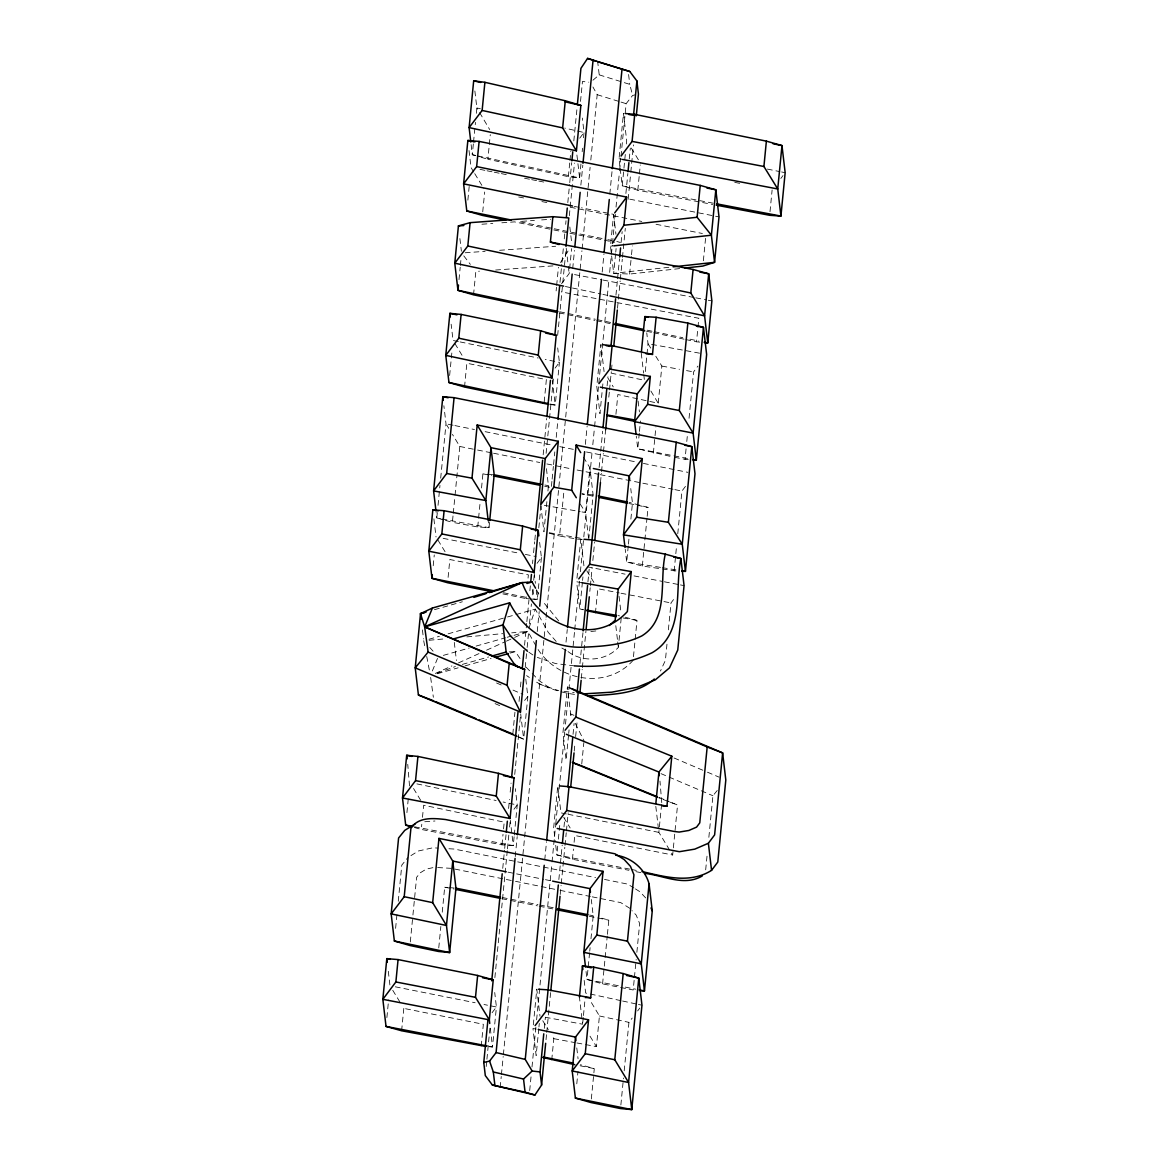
<?xml version="1.0" encoding="UTF-8"?>
<svg xmlns="http://www.w3.org/2000/svg" width="1168" height="1168" viewBox="0 0 1168 1168"><rect width="100%" height="100%" fill="white"/><g stroke="black" fill="none" stroke-linecap="round" stroke-linejoin="round"><path stroke-width="0.75" stroke-dasharray="5 3.75" d="M386.885 1017.576L388.608 999.896M395.602 928.37L397.018 913.902M398.259 901.258L401.792 865.108L407.953 857.458M406.917 812.651L408.304 798.43M409.515 785.962L407.749 764.339M449.636 375.497L451.169 359.729M451.344 357.977L451.855 352.736M458.995 279.663L460.207 267.238M460.382 265.457L460.907 260.143M437.314 512.591L436.788 518.023L443.723 519.921M438.029 505.335L439.971 485.406M440.686 478.165L446.001 423.809L443.869 405.734M467.857 200.122L469.448 183.858M473.347 143.927L472.295 154.716L479.216 156.731M473.522 142.116L475.464 122.333M476.34 113.34L476.865 107.938L474.734 89.863M433.211 565.721L434.262 554.946M401.617 1030.775L403.807 1008.393L401.967 1005.385M410.304 941.919L412.757 916.792M412.932 914.997L416.611 877.314L420.217 872.846L426.189 869.138L434.248 867.357M514.124 836.784L513.263 845.632L501.992 844.829L421.298 829.441L421.794 824.258M422.48 817.337L423.663 805.234L504.211 822.155L503.189 832.623M464.528 387.017L466.85 363.233L546.361 379.615L543.996 403.894M473.536 294.818L475.829 271.458L479.42 271.195M489.523 522.373L489.012 527.659L477.727 526.972L452.396 522.3L453.096 515.073M453.272 513.278L454.863 497.028M455.038 495.217L459.798 446.468L452.439 434.379M482.734 211.817L484.676 192.019M580.963 163.973L579.605 177.945L568.363 176.689L487.874 159.257L490.283 134.641M448.103 577.386L449.841 559.53L528.374 574.875L527.542 583.343M477.727 526.972L478.413 519.877M478.588 518.11L480.15 502.167M481.537 487.99L482.91 473.814L486.136 474.091M438.759 947.89L440.847 926.472M442.249 912.193L444.687 887.198L447.899 887.49M481.231 1046.134L483.362 1024.278L403.807 1008.393M501.992 844.829L503.014 834.361M512.81 734.073L514.942 712.217M529.265 598.863L526.053 598.585L526.388 595.198M556.129 290.905L556.479 287.27M556.654 285.459L558.435 267.297M568.363 176.689L569.78 162.221M569.955 160.41L570.845 151.373M502.736 868.364L504.518 850.216M504.693 848.406L506.109 833.894M508.591 808.49L509.482 799.423M510.182 792.167L511.073 783.1M519.045 701.457L519.76 694.201M520.461 686.945L521.176 679.688M524.549 645.218L526.666 623.449M526.856 621.639L528.973 599.87M529.863 590.804L530.389 585.358M532.52 563.589L532.871 559.968M533.586 552.712L534.652 541.821M534.827 540.01L535.543 532.754M543.164 454.746L546.712 418.465M559.998 282.408L561.779 264.26M561.954 262.45L563.545 246.127M564.261 238.871L564.962 231.614M565.677 224.358L566.027 220.723M567.809 202.59L569.575 184.442M569.75 182.631L571.707 162.673M573.824 140.905L577.196 106.434M486.195 1066.515L486.735 1061.07M486.91 1059.259L490.268 1024.789M494.882 977.616L507.292 850.64M507.467 848.815L508.883 834.302M509.598 827.046L510.314 819.79M514.738 774.442L520.592 714.582M525.206 667.41L526.972 649.262M527.148 647.452L528.739 631.129M529.454 623.873L531.411 603.914M532.287 594.848L532.827 589.402M533.703 580.335L534.418 573.079M538.857 527.717L540.974 505.948M546.113 453.345L553.384 378.972M557.647 335.435L562.611 284.642M562.786 282.817L566.144 248.346M569.342 215.7L574.481 163.097M580.511 101.412L582.467 81.453L588.803 82.183M514.3 835.018L517.234 804.956L515.336 788.692M546.887 501.656L543.938 531.79L540.755 504.678M547.923 491.027L548.434 485.713L546.317 467.623M561.56 283.678L569.166 273.546L571.605 248.638M582.16 151.738L582.496 148.248M583.533 137.766L584.044 132.524L582.336 118.07M515.249 856.582L517.19 836.624M537.236 631.552L539.193 611.579M551.427 486.37L551.953 480.924M552.128 479.114L553.369 466.397M553.559 464.587L554.8 451.885M556.216 437.372L557.808 421.035M572.7 268.596L574.481 250.448M580.861 185.113L582.817 165.155M500.181 1087.379L501.247 1076.502M501.422 1074.677L503.189 1056.529M503.379 1054.719L524.476 838.755M524.651 836.945L545.938 619.171M546.113 617.361L581.941 250.77M582.117 248.959L590.103 167.287M590.804 160.031L597.184 94.696L592.935 86.987M573.853 538.506L559.545 535.995L564.027 490.122M544.755 859.838L546.522 841.705M566.027 642.137L567.268 629.45M585.343 444.395L587.124 426.262M602.192 272.056L603.958 253.909M609.813 194.049L612.12 170.455M533.309 1024.876L536.798 989.135L539.996 1016.248M576.963 578.218L580.788 539.061L583.971 566.188L625.084 574.16M679.63 268.596L629.625 274.057L613.682 273.327L610.484 246.214L613.609 214.357L581.46 207.816M619.887 166.002L619.04 158.775L623.478 113.354L626.661 140.481L626.15 145.708M583.474 457.214L589.913 467.813L585.548 512.562L588.526 537.864M529.688 1090.576L531.104 1076.064M531.995 1066.997L535.893 1027.081M536.608 1019.825L551.851 863.809M552.026 861.999L555.574 825.718M555.749 823.893L564.786 731.372M565.502 724.116L568.699 691.471M568.874 689.646L574.539 631.596M574.714 629.786L579.678 578.992M580.394 571.721L592.103 451.987M592.804 444.731L594.395 428.408M594.585 426.597L598.658 384.871M598.834 383.06L608.937 279.648M609.652 272.392L611.244 256.069M611.419 254.244L612.309 245.178M612.485 243.367L615.317 214.343M616.032 207.086L619.405 172.616M619.58 170.791L620.821 158.103M620.996 156.278L626.136 103.675L632.618 95.455L636.983 94.418M538.769 1028.76L536.141 1055.565L532.958 1028.453L536.506 1029.169M538.944 1026.979L539.295 1023.402M582.409 582.19L579.795 608.878L583.27 609.813M582.584 580.423L582.934 576.861M557.705 846.143L556.844 854.888L572.437 859.268L628.895 870.291M558.377 839.135L559.925 823.382M568.539 735.183L566.115 760.003L562.932 732.891L567.429 686.799L570.626 713.911L570.101 719.225M568.714 733.402L569.064 729.869M602.878 383.863L599.958 413.633L596.775 386.52L600.892 344.502L604.075 371.614M615.58 253.865L613.682 273.327L669.527 267.238M615.755 252.084L616.105 248.55M625.289 154.453L622.223 185.887L637.816 190.209L712.641 204.444M588.73 539.674L593.11 494.94L589.913 467.813M544.303 1028.38L545.368 1017.489M558.844 879.548L560.26 865.035M560.436 863.21L562.217 845.063M563.983 826.915L564.874 817.834M573.035 734.351L574.101 723.459M579.956 663.57L582.963 632.706M587.927 581.883L589.183 569.181M599.111 467.55L600.527 453.023M600.702 451.213L602.659 431.24M607.097 385.863L607.973 376.797M615.959 295.124L617.376 280.597M617.551 278.787L619.507 258.814M621.099 242.491L622.164 231.6M625.887 193.479L627.844 173.521M629.26 158.994L630.326 148.102M546.025 1039.681L546.551 1034.235M546.726 1032.424L550.624 992.493M560.202 894.484L561.093 885.402M561.268 883.592L564.816 847.282M564.991 845.471L566.246 832.769M566.422 830.959L568.188 812.797M574.218 751.097L574.933 743.841M575.634 736.57L577.24 720.233M581.314 678.491L582.204 669.425M582.379 667.6L585.927 631.304M589.825 591.373L590.19 587.738M590.366 585.927L592.132 567.779M592.848 560.523L594.614 542.375M600.469 482.472L601.359 473.405M601.535 471.58L603.316 453.432M603.491 451.622L605.623 429.839M608.805 397.164L609.346 391.718M609.521 389.908L611.287 371.76M611.463 369.949L612.003 364.504M617.507 308.235L618.208 300.979M618.383 299.154L620.164 281.006M620.339 279.196L622.296 259.223M622.471 257.413L625.303 228.373M628.136 199.334L630.632 173.93M630.808 172.105L633.465 144.89M551.734 1060.004L553.822 1038.673L551.982 1035.68M595.417 613.083L597.797 588.73L619.215 592.891M572.437 859.268L573.43 849.078M574.101 842.289L574.758 835.5L672.666 855.005L673.191 849.662M581.737 764.062L583.839 742.629M615.93 414.29L617.857 394.536L658.226 403.252L661.862 366.08L654.489 354.152M629.625 274.057L631.348 256.464M631.523 254.697L632.384 245.908M637.816 190.209L639.232 175.799M639.407 174.003L640.283 164.995M568.028 651.583C582.73 662.84 605.871 661.176 618.354 647.379L618.865 642.181M619.025 640.444L621.391 616.193L617.93 615.58M628.267 545.894L626.69 561.969L642.327 566.027L677.352 571.181M628.442 544.098L629.318 535.163M630.881 519.088L632.457 502.999L630.764 488.545M639.29 433.138L637.757 448.775L672.724 456.922M639.451 431.401L640.473 420.991M645.305 371.599L646.838 355.919M646.999 354.167L648.021 343.713L646.751 332.865M576.788 1083.816L577.999 1071.333M582.774 1022.467L583.285 1017.27M583.46 1015.547L585.314 996.494M589.577 952.913L586.978 979.47L602.571 983.879L633.187 989.982L634.239 979.222M589.752 951.146L590.088 947.613M590.964 938.765L593.213 915.756L591.3 899.477M633.465 656.693L637.013 620.398L624.865 617.127M642.327 566.027L646.999 518.096M647.174 516.329L648.05 507.452L629.041 502.298M653.35 453.14L654.883 437.445M655.058 435.693L655.905 426.977M591.329 1098.957L594.293 1068.632L580.438 1064.69M576.904 1042.966L596.439 1046.616L599.432 1015.97L590.249 1000.669M602.571 983.879L604.133 967.951M604.309 966.184L607.243 936.094M607.418 934.327L608.805 920.165L601.87 918.209M620.865 1104.972L623.493 1078.035M624.194 1070.852L628.939 1022.365L632.195 1018.073M703.37 260.756L705.618 237.746M634.414 977.426L636.166 959.483M636.867 952.314L639.67 923.596L636.21 915.172L632.019 910.631M666.972 644.21L665.395 660.358L660.46 671.031M668.373 629.859L671.001 602.936L674.272 598.615M674.126 571.108L676.549 546.201M677.776 533.747L681.937 491.042L686.288 485.289M688.259 459.593L685.047 459.331L686.083 448.629M686.784 441.489L687.485 434.35M689.047 418.29L693.588 371.906L697.938 366.095M699.734 342.136L696.522 341.801L697.763 329.128M697.938 327.332L698.829 318.28L561.472 291.927M661.584 804.402L658.854 832.375L672.666 855.005M661.76 802.65L659.978 781.085M673.367 847.866L677.557 805.015L670.812 802.27M705.676 869.853L707.093 855.399M708.859 837.325L712.918 795.758L717.225 790.517M770.004 211.671L772.121 189.946M529.016 627.975L535.294 609.112L507.394 617.011M432.35 670.972L437.518 658.416M560.509 262.566L570.042 247.996M537.076 563.326L541.412 557.559L539.514 541.28M555.063 368.124L559.414 362.387L557.705 347.918M780.823 178.456L782.998 175.58M492.064 1012.744L496.415 1006.991L494.721 992.523M513.978 809.263L517.234 804.956L503.16 802.007M637.626 1010.933L639.787 1008.072M579.693 138.204L584.044 132.524L564.713 128.086M524.622 700.435L527.834 696.508L525.498 676.622M633.114 660.329C606.44 690.492 556.289 680.74 536.754 647.335M592.906 80.227L599.228 74.869L597.68 61.758M410.932 855.618L418.348 851.005L432.773 847.793L438.161 848.114M435.357 673.425L451.885 665.921M458.484 662.913L479.96 653.16M486.574 650.167L504.737 641.918M506.386 641.159L513 638.166M514.65 637.407L527.863 631.406L535.864 645.743M437.066 673.235L455.389 666.519M434.467 609.681L462.367 601.768M428.948 639.261L439.402 636.297M448.118 633.83L505.656 617.507M443.344 655.379L469.215 648.036M476.121 646.079L505.437 637.772M507.16 637.275L512.343 635.815M514.066 635.319L527.863 631.406L511.701 632.852M462.309 664.417L488.618 656.985M437.343 673.717L458.148 667.819M465.083 665.862L491.1 658.504M510.168 653.102L515.365 651.627L521.381 660.504M424.772 821.746L434.978 821.002M590.877 631.523L597.651 630.735M610.484 246.214L614.091 245.82M429.094 640.268L445.256 638.808M466.806 636.881L502.722 633.655M481.931 224.227L492.794 223.438M501.831 222.796L514.504 221.876L552.026 229.57M521.731 221.351L534.404 220.445M541.631 219.92L550.683 219.277M465.214 252.77L485.114 251.339M499.597 250.302L555.676 246.258M495.626 270.027L553.209 265.881M509.219 651.89L515.365 651.627M577.43 539.134L582.277 539.368M448.95 848.742L454.352 849.063L595.578 877.621M437.664 867.547L451.344 868.35M489.29 1046.732L492.502 1046.981L496.415 1006.991L484.005 1004.509M487.742 474.223L492.56 474.646M449.519 887.622L454.337 888.045M530.885 599.009L537.309 599.578L541.412 557.559L537.849 556.859M593.11 494.94L581.854 493.889L594.045 496.385M550.42 404.581L555.238 405.077L559.414 362.387L545.222 359.467M574.466 665.877L555.603 663.57L537.309 657.409M563.94 691.31L574.218 692.566M574.51 694.376C560.757 692.595 546.785 688.01 534.769 681.178M660.519 567.385L626.69 561.969L625.216 549.31M662.3 567.677L678.331 570.232M544.332 505.306L580.175 511.613M581.971 511.92L585.548 512.562L579.08 502.182M549.31 532.739L583.358 538.725M581.81 582.686L576.612 581.766L579.795 608.878L583.27 609.492M623.143 617.96L637.013 620.398M699.544 353.174L648.021 343.713L650.795 348.181M661.862 366.08L679.484 369.307M686.536 370.606L693.588 371.906M440.278 518.665L436.788 518.023L436.146 512.606M442.015 518.986L489.012 527.659L488.166 520.432M545.31 1017.24L582.613 1024.205L579.43 997.092M553.822 1038.673L575.138 1042.644M619.04 158.775L622.602 159.447M713.166 203.188L622.223 185.887L620.091 167.812M414.509 826.798L513.263 845.632L510.299 820.316M574.525 274.582L601.286 279.707M603.068 280.057L694.04 297.504M695.821 297.84L706.523 299.899M708.304 300.249L711.881 300.921M634.02 575.897L662.606 581.445M664.402 581.795L678.696 584.569M680.477 584.92L684.054 585.606M621.011 593.242L671.001 602.936M488.954 1046.294L492.502 1046.981L489.961 1025.285M687.441 458.484L637.757 448.775L636.268 436.117M674.476 457.272L685.047 459.331M443.168 538.36L518.198 553.019M525.337 554.42L536.054 556.508M629.596 869.109L556.844 854.888L555.15 840.434M631.362 869.459L638.458 870.846M635.947 871.664L641.232 872.7M479.96 169.36L485.304 170.426M487.085 170.791L492.443 171.857M494.225 172.207L499.583 173.273M501.364 173.623L506.708 174.689M524.549 178.237L529.907 179.303M531.688 179.653L537.046 180.719M538.828 181.069L544.171 182.135M629.8 199.173L719.006 216.912M518.723 196.969L524.082 198.034M541.908 201.582L547.252 202.633M570.437 207.247L641.758 221.438M656.036 224.271L702.391 233.498M566.29 813.935L560.947 812.87L557.764 785.757L553.661 827.776L554.931 838.624M568.071 814.286L658.854 832.375L655.671 805.263M618.325 985.734L586.978 979.47L585.708 968.622M625.289 987.121L635.742 989.208M395.31 986.814L475.128 1002.743M453.111 425.24L446.001 423.809L448.76 428.335M454.892 425.59L474.456 429.517M485.129 431.664L552.712 445.212M559.822 446.643L574.043 449.505M586.497 452.001L636.297 461.988M643.407 463.419L687.879 472.339M459.798 446.468L475.799 449.68M477.581 450.03L491.786 452.892M493.568 453.242L539.777 462.513M546.887 463.944L569.984 468.587M577.094 470.003L584.204 471.434M585.986 471.784L598.425 474.281M600.191 474.646L641.071 482.851M642.853 483.202L673.06 489.261M674.841 489.626L681.937 491.042M544.945 484.997L548.434 485.713M482.91 473.814L491.728 475.58M544.638 486.224L549.924 487.29M508.022 872.16L543.675 879.329M545.456 879.679L552.581 881.125M502.298 897.491L509.423 898.922M511.204 899.287L537.952 904.645M539.733 905.01L553.997 907.872M589.636 915.04L593.213 915.756M444.687 887.198L453.607 888.994M501.773 898.674L537.441 905.842M539.236 906.193L553.501 909.054M589.183 916.223L608.805 920.165M767.361 169.083L779.815 171.608M781.596 171.973L785.159 172.703M734.76 182.354L740.103 183.434M574.32 206.371L579.678 207.451M520.359 221.862L552.508 228.402M554.289 228.767L606.075 239.294M607.856 239.659L611.433 240.374M553.807 229.935L568.101 232.841M569.882 233.206L577.021 234.651M578.817 235.016L614.529 242.272M503.393 592.731L526.607 597.417M533.747 598.863L537.309 599.578L536.243 590.541M502.868 593.899L526.053 598.585M604.513 879.431L627.756 884.132L633.888 887.972M454.907 869.08L513.745 880.979M515.526 881.329L558.304 889.987M560.1 890.352L590.395 896.484M592.191 896.834L620.704 902.601L629.932 908.368M580.102 1065.756L594.293 1068.632M628.88 503.525L648.05 507.452M458.367 341.567L453.053 340.472L451.14 324.208M460.148 341.932L538.141 358.007M416.903 783.889L496.123 800.518M565.4 286.51L570.758 287.635M572.539 288.014L601.097 294.029M602.878 294.409L608.236 295.533M559.662 311.739L595.359 319.258M597.14 319.638L611.419 322.645M647.101 330.164L652.459 331.303M654.241 331.668L682.784 337.683M689.923 339.187L698.844 341.071M559.165 312.863L566.305 314.367M568.086 314.732L594.848 320.382M596.629 320.747L610.908 323.755M646.576 331.274L651.934 332.398M653.715 332.778L684.039 339.173M685.82 339.552L696.522 341.801M549.924 403.953L555.238 405.077L552.26 379.775M475.814 155.475L472.295 154.716L471.025 143.868M477.566 155.855L579.605 177.945L576.423 150.818M611.098 373.118L644.444 380.315L643.816 374.899M620.85 1000.64L585.65 993.019L583.956 978.565M622.602 1001.02L636.691 1004.071M638.443 1004.451L641.962 1005.21M599.432 1015.97L628.939 1022.365M480.384 108.755L476.865 107.938L478.705 111.033M549.135 533.192L559.545 535.995M445.461 520.402L452.396 522.3M414.363 827.513L421.298 829.441M616.792 241.469L620.252 242.462M480.953 157.242L487.874 159.257M599.228 74.869L629.756 84.344L632.618 95.455M597.184 94.696L619.332 101.558M621.026 102.083L626.136 103.675M538.828 683.966L558.786 690.682M668.286 801.496L658.737 797.788M669.833 802.08L677.557 805.015M659.029 797.452L669.133 801.569M518.65 737.096L523.673 739.213L527.834 696.508L524.549 695.077M573.955 715.327L570.626 713.911L572.203 717.079M674.082 757.988L705.793 771.493M707.458 772.194L719.138 777.173M661.015 773.654L712.918 795.758M496.561 682.988L501.495 685.12M513.029 690.098L522.899 694.376M495.057 703.618L500.035 705.764M519.015 737.008L523.673 739.213L520.694 713.896M561.866 648.021L566.495 650.693M635.436 888.921L640.035 891.812L645.641 897.885M528.87 652.211L532.929 654.985M549.442 687.748L539.193 680.725L525.381 666.432M526.622 675.615L529.338 677.469M429.736 647.452L433.343 651.481M558.684 620.909L543.31 602.089M556.187 641.466L548.215 632.297L535.294 609.112M463.784 255.865L470.354 264.377M589.986 1036.162L596.439 1046.616M542.755 1020.73L548.288 1029.694M586.73 570.685L594.103 582.715M437.869 539.966L445.242 552.011M473.799 172.119L471.04 167.593L468.908 149.519M474.719 173.623L483.932 188.72M563.706 817.396L570.159 827.966M392.755 990.289L401.047 1003.867M631.26 148.044L640.458 163.184M454.892 343.509L462.251 355.641M413.545 788.502L421.823 802.197M650.883 391.017L658.226 403.252M607.754 377.731L613.258 386.9M479.61 112.581L489.699 129.575M536.419 589.723L539.003 594.351M575.342 723.415L584.015 740.848M423.707 640.75L424.714 645.992M426.729 656.46L429.736 672.184M430.656 677.469L433.357 697.281M628.603 74.504L629.756 84.344M641.261 353.203L643.597 373.088M638.137 401.106L639.407 411.939M613.609 214.357L615.945 234.242M619.055 596.308L620.967 612.587M569.838 227.001L571.736 243.28M615.799 625.683L617.507 640.137M617.711 641.947L618.354 647.379M566.203 248.244L568.115 264.508M568.32 266.319L569.166 273.546M534.126 572.466L535.397 583.314M532.958 589.227L533.805 596.454M576.788 1047.93L578.058 1058.763M459.9 238.579L461.389 251.222M454.294 642.415L456.411 660.489M433.897 518.884L436.029 536.959M422.436 629.902L423.502 638.94M388.302 971.294L389.995 985.748"/><path stroke-width="1.5" d="M565.984 246.433L568.772 217.963L552.873 216.679L470.091 222.65L458.411 225.92L454.775 263.194L457.958 290.321L473.536 294.818L557.384 312.484M684.988 268.012L702.844 266.07L714.568 262.333L719.006 216.912L715.823 189.8L700.231 185.405L479.114 141.416L467.857 140.481L463.608 183.858L466.791 210.97L482.384 215.408L505.598 220.124M484.895 82.315L482.136 110.449L469.113 127.604L576.423 150.818L580.861 105.412L565.283 100.755L484.895 82.315L473.682 80.826L469.113 127.604L470.806 142.058M538.871 535.864L538.229 530.433L522.636 526.067L444.103 510.723L432.832 509.847L428.802 551.194L431.985 578.306L447.578 582.73L492.166 591.738M458.484 284.992L457.958 290.321L557.881 311.374M432.335 574.714L431.985 578.306L494.473 590.92M489.742 1023.475L489.319 1019.868L382.841 999.312L395.879 981.967L398.069 959.585L386.812 958.636L382.841 999.312L386.024 1026.424L401.617 1030.775L486.063 1046.499M585.489 966.812L583.796 952.358L596.833 935.072L603.068 871.357L438.949 838.405L452.761 861.064L455.943 888.176L449.651 952.577L438.409 951.453L409.953 945.511L394.361 941.014L391.178 913.902L404.216 896.703L410.888 828.506C418.086 816.549 433.751 818.213 445.607 819.542L614.981 853.808L624.194 859.56L630.472 866.364L633.932 874.788L627.45 941.174L641.261 963.834L644.444 990.946L639.626 990.537M417.925 756.441L498.473 773.347L514.051 777.844L510.08 818.505L402.507 797.992L415.56 780.633L417.925 756.441L406.683 755.302L402.507 797.992L405.69 825.119L410.888 826.55M461.126 314.426L540.638 330.807L556.216 335.274L552.055 377.965L445.767 355.379L458.79 338.209L461.126 314.426L449.87 313.36L445.767 355.379L448.95 382.505L464.528 387.017L548.814 404.405M563.618 286.131L454.775 263.194L467.813 246.01L470.091 222.65M488.166 520.432L485.83 500.546L433.605 490.91L446.658 473.493L454.075 397.66L442.818 396.697L433.605 490.91L435.941 510.796M572.539 206.006L463.608 183.858L476.646 166.601L479.114 141.416M531.09 529.046L538.229 530.433L534.126 572.466L428.802 551.194L441.84 533.937L444.103 510.723M477.186 425.006L490.983 447.68L485.83 500.546L471.989 478.165L477.186 425.006L558.304 441.314L553.822 487.187L540.755 504.678L545.252 458.586L558.304 441.314M394.361 941.014L449.651 952.577L446.468 925.465L432.671 902.645L438.949 838.405M489.699 520.607L494.181 474.792L490.983 447.68L545.252 458.586M477.639 975.47L493.232 979.864L489.319 1019.868L475.493 997.326L477.639 975.47L398.069 959.585M552.055 377.965L538.258 355.101L540.638 330.807M510.08 818.505L496.254 796.021L498.473 773.347M421.166 619.055L420.524 613.638L425.751 612.149L420.524 613.638L415.224 667.862L520.475 712.1L507.073 685.266L509.219 663.409L424.67 626.866L420.524 613.638L432.423 608.032L522.14 582.598L532.112 581.985L535.557 588.176M534.126 572.466L520.315 549.778L522.636 526.067M559.049 244.506L550.391 242.097L552.873 216.679M576.423 150.818L562.64 127.881L565.283 100.755M545.66 1043.301L541.587 1085.057L534.929 1095L492.4 1085.043L485.304 1075.582L483.771 1062.471L487.844 1020.744M491.743 980.828L502.211 873.795M506.284 832.083L507.35 821.192M511.599 777.654L517.979 712.349M522.242 668.811L524.009 650.664M530.754 581.737L531.455 574.481M535.718 530.944L542.624 460.192M546.887 416.655L550.435 380.374M554.858 335.012L559.647 286.029M566.378 217.102L567.268 208.021M571.882 160.863L572.773 151.796M577.372 104.624L580.919 68.343L587.577 58.4L629.8 71.496L636.896 80.957L638.429 94.068L636.297 115.851M520.475 712.1L524.651 669.395L424.67 626.866L432.423 608.032M483.771 1062.471L489.582 1061.084L496.093 1052.572L515.073 858.392M517.366 834.799L536.346 640.619M539.718 606.148L550.887 491.816M557.983 419.224L572.174 274.042M574.831 246.813L580.16 192.37M582.993 163.33L593.096 59.889M576.32 497.743L571.692 490.326L576.116 445.081L642.312 458.644L636.589 517.22L623.508 534.856L624.997 547.515M541.587 1085.057L540.039 1071.932L532.126 1071.041L525.25 1059.405L544.215 865.284M546.697 839.894L565.312 649.408M567.444 627.625L584.642 451.651M587.3 424.451L601.476 279.313M604.133 252.098L609.287 199.494M612.295 168.645L622.048 68.868M540.039 1071.932L543.762 1033.826M535.134 1025.577L545.996 1011.196L558.319 884.994M562.392 843.252L563.633 830.55M567.896 786.984L572.685 737.986M577.109 692.609L579.416 669.016M583.139 630.895L587.577 585.518M578.788 578.861L589.679 564.275L598.571 472.996M603.009 427.619L606.732 389.499M610.995 345.947L615.609 298.745M619.682 257.004L620.573 247.937M628.019 171.696L628.91 162.629M633.523 115.442L636.896 80.957M555.837 824.885L566.699 810.461L569.02 786.706L559.37 785.889M565.078 730.248L575.839 717.05L578.277 692.04L568.991 687.543M598.95 383.615L609.842 369.073L612.12 345.728L602.498 344.677M612.412 243.221L623.902 225.249L626.647 197.1L476.646 166.601M621.215 155.884L632.092 141.401L634.735 114.376L625.084 113.5M550.814 990.668L560.027 896.294M570.67 787.393L574.043 752.907M579.897 693.018L581.138 680.302M586.102 629.494L589.3 596.819M594.789 540.55L600.469 482.472M605.623 429.839L608.28 402.61M613.769 346.356L617.317 310.046M589.679 564.275L631.275 571.59L618.208 589.081L615.171 620.266L609.229 625.537M609.842 369.073L650.342 376.432L637.29 393.864L634.574 421.663L636.064 434.306M641.436 351.451L644.838 316.601L656.124 317.273L687.85 323.098L703.457 327.361L706.64 354.473L696.318 460.207L693.091 459.958M579.43 997.092L582.467 965.907L593.709 967.162L623.201 973.557L638.779 978.098L641.962 1005.21L631.771 1109.6L620.515 1108.563L590.979 1102.534L575.386 1098.081L572.203 1070.968L575.517 1037.082L588.555 1019.825L545.996 1011.196M631.275 571.59L627.377 611.521C594.439 648.123 537.105 624.938 522.14 582.598L489.407 592.599M692.755 459.52L696.318 460.207L693.12 433.094L634.574 421.663L647.627 404.332L650.342 376.432M646.079 353.729L652.503 354.444L656.124 317.273M575.386 1098.081L631.771 1109.6L628.574 1082.488L572.203 1070.968L585.241 1053.726L588.555 1019.825M585.869 997.501L590.701 997.808L593.709 967.162M626.457 975.441L638.779 978.098L628.574 1082.488L614.777 1059.756L623.201 973.557M673.133 266.844L714.568 262.333L711.385 235.221L697.106 217.263L700.231 185.405M584.015 539.309L592.059 539.923L665.278 554.143C659.044 580.934 669.556 618.777 641.86 635.888C623.42 644.999 602.527 646.415 582.321 647.218C551.413 648.123 523.279 630.34 509.642 602.819L424.67 626.866L428.116 652.08L415.224 667.862L418.407 694.975L516.986 736.395M682.214 571.298L685.441 571.371L682.258 544.259L668.388 522.3L676.214 442.234L454.075 397.66M696.347 326.062L703.457 327.361L693.12 433.094L679.309 410.523L687.85 323.098M704.552 342.618L707.764 342.954L704.581 315.842L690.799 292.993L693.091 269.472L550.391 242.097M655.847 803.511L658.913 772.048L671.819 756.207L575.839 717.05M615.638 855.21C630.997 857.093 645.013 868.802 649.072 883.84L641.261 963.834L583.796 952.358L590.015 888.644L603.068 871.357M649.072 883.84L652.255 910.967L644.444 990.946L639.217 989.895M662.11 805.803L666.928 806.212L671.819 756.207M578.277 692.04L707.18 746.951L699.763 822.856L696.581 827.119L688.857 830.463L679.163 832.069L674.316 831.485L566.699 810.461M716.203 205.13L769.654 215.292L780.925 216.08L777.742 188.968L763.916 166.484L766.383 141.138L634.735 114.376M509.642 602.819L502.97 624.909L506.153 652.021L513.73 663.234L517.599 666.943M557.209 828.477L679.338 851.706L694.785 849.136L708.377 843.252L714.612 834.916L722.627 752.907L572.437 688.93M642.006 871.532C664.811 876.818 690.069 883.957 711.56 870.364L717.794 862.042L725.81 780.02L722.627 752.907L707.18 746.951M614.689 212.912L626.647 197.1M642.312 458.644L629.275 475.887L623.508 534.856L682.258 544.259L691.806 446.658L676.214 442.234M534.929 1095L525.074 1092.168L523.541 1079.042L532.126 1071.041M654.314 679.002C636.633 694.96 610.441 694.318 588.044 696.026M415.166 823.893L404.77 830.346L398.595 837.982L391.178 913.902L446.468 925.465L452.761 861.064L506.24 871.81M424.67 626.866L522.14 582.598M702.304 875.927C684.171 886.775 663.585 875.387 644.765 873.387M473.916 597.33L485.976 593.651M526.885 583.474L532.112 581.985M453.87 638.794L502.97 624.909L510.547 636.122L527.513 651.277M492.122 655.993L506.153 652.021M496.298 657.029L508.43 653.598M623.902 225.249L697.106 217.263M614.091 245.82L711.385 235.221L715.823 189.8L706.903 188.033M458.411 225.92L463.842 225.526M584.511 693.821L611.798 692.186L637.232 687.237L655.321 679.834L669.512 667.862L677.761 650.007L684.054 585.606L680.871 558.494L665.278 554.143M492.4 1085.043L525.074 1092.168M538.419 989.238L548.084 989.865L590.701 997.808M574.466 665.877C600.746 667.716 628.15 664.037 652.138 652.722C685.149 633.523 674.418 589.898 680.871 558.494L673.717 557.107M636.589 517.22L668.388 522.3M681.893 570.802L685.441 571.371L694.989 473.77L691.806 446.658L684.682 445.227M629.8 71.496L597.68 61.758M553.822 487.187L571.692 490.326M581.81 582.686L618.208 589.081M586.73 610.105L616.193 615.288M616.208 616.733L586.745 610.747M600.308 387.163L637.29 393.864M607.01 414.917L635.188 420.027M634.939 421.4L606.907 415.516M648.386 317.243L644.838 316.601L645.262 320.207M446.658 473.493L471.989 478.165M632.092 141.401L763.916 166.484M622.602 159.447L777.742 188.968L781.976 145.577L766.383 141.138M716.729 203.86L780.925 216.08L785.159 172.703L781.976 145.577L773.07 143.766M415.56 780.633L496.254 796.021M405.69 825.119L412.742 826.462M699.778 272.1L708.699 273.808L711.881 300.921L707.764 342.954L704.202 342.195M395.879 981.967L475.493 997.326M386.024 1026.424L487.187 1045.944M647.627 404.332L679.309 410.523M432.832 509.847L438.19 510.898M467.857 140.481L474.982 141.897M569.02 786.706L666.928 806.212M596.833 935.072L627.45 941.174M390.36 959.351L386.812 958.636L387.236 962.257M482.588 977.747L493.232 979.864M448.147 397.762L442.818 396.697L443.241 400.303M494.181 474.792L541.441 484.297M493.495 475.931L539.339 485.158M552.581 881.125L590.015 888.644L590.453 892.25M455.943 888.176L500.517 897.126M557.559 908.587L587.854 914.675M455.389 889.359L499.992 898.309M557.063 909.784L587.387 915.873M628.822 114.449L632.384 115.165M466.791 210.97L511.438 220.051M441.84 533.937L520.315 549.778M538.287 1029.534L575.517 1037.082L575.941 1040.688M543.237 1056.996L573.386 1063.114M574.787 1064.676L543.076 1057.536M593.344 468.514L629.275 475.887L629.698 479.493M598.235 495.991L627.333 501.948M599.272 497.451L627.143 503.174M585.241 1053.726L614.777 1059.756M456.965 314.82L449.87 313.36L450.293 316.981M545.587 333.07L556.216 335.274M411.968 756.411L406.683 755.302L407.106 758.908M503.496 775.625L514.051 777.844M404.216 896.703L432.671 902.645M467.813 246.01L690.799 292.993M610.017 295.913L704.581 315.842L708.699 273.808L693.091 269.472M614.981 323.405L643.539 329.42M614.47 324.514L644.794 330.894M458.79 338.209L538.258 355.101M448.95 382.505L548.142 403.573M482.136 110.449L562.64 127.881M612.12 345.728L652.503 354.444M606.148 345.626L609.667 346.385M591.271 967.819L582.467 965.907L582.89 969.528M473.682 80.826L480.705 82.446M565.035 101.791L580.861 105.412M496.093 1052.572L525.25 1059.405M489.582 1061.084L493.319 1071.976L523.541 1079.042M587.577 58.4L596.001 61.203M572.291 762.339L580.029 765.259M418.407 694.975L433.854 700.888M509.219 663.409L524.651 669.395M566.305 734.263L658.913 772.048L659.336 775.654M581.562 765.843L657.35 796.766M572.846 762.748L657.044 797.102M428.116 652.08L507.073 685.266M435.533 701.603L475.858 718.539M479.216 719.955L512.81 734.073M576.116 445.081L580.715 452.658M651.014 907.916L652.255 910.967M708.377 843.252L711.56 870.364M493.319 1071.976L494.867 1085.087"/></g></svg>
